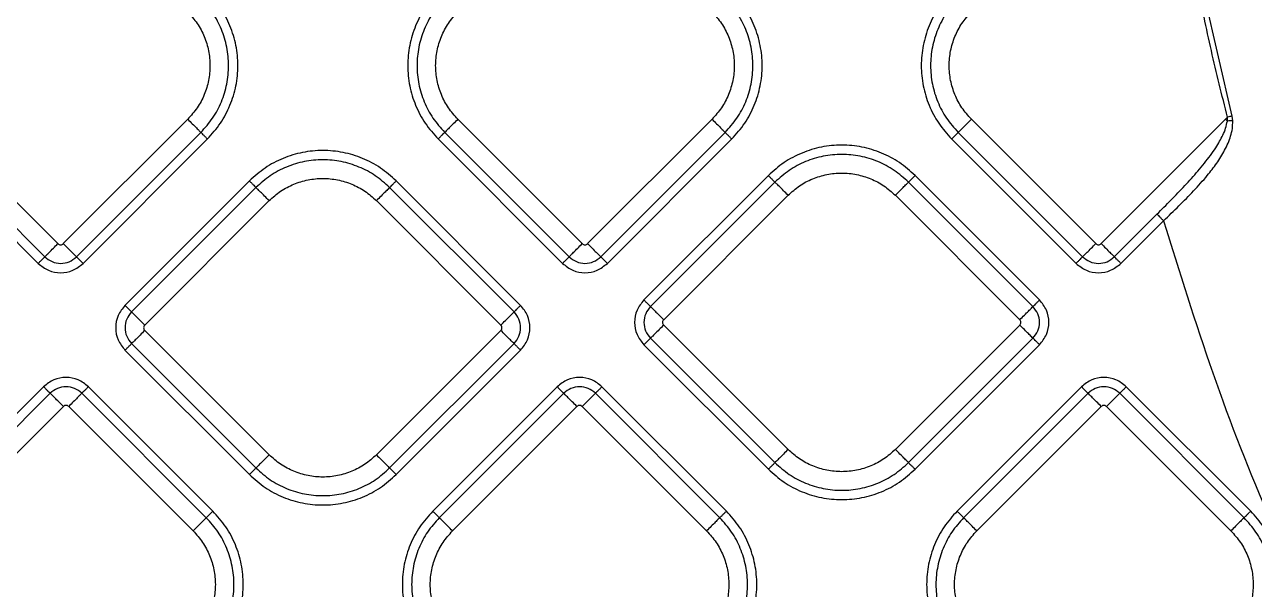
# Model space of a CAD drawing. Extents: x 943 to 1030, y 781 to 934.
# Drawn here: x 987.94 to 994.45, y 838.68 to 841.68 of the extents above; entities that cross this region are included whole.
import ezdxf

# ---------------------------------------------------------------- set-up
doc = ezdxf.new("R2010")
doc.units = 0
doc.header["$MEASUREMENT"] = 0
doc.layers.add('1', color=4, linetype='Continuous')

# ---------------------------------------------------------------- blocks, each defined once
blk = doc.blocks.new('AIRA')
at = {"layer": '1', "color": 3, "linetype": 'Continuous', "lineweight": 25}
for p, q in [((51.1588, 38.0249), (50.9976, 38.7326)), ((44.9415, 37.3494), (44.2827, 38.0083)), ((45.6286, 38.0083), (44.9698, 37.3494)), ((47.718, 37.3495), (47.0592, 38.0083)), ((48.4051, 38.0083), (47.7463, 37.3495)), ((50.4375, 37.3494), (49.7787, 38.0083)), ((51.1246, 38.0083), (50.4658, 37.3494)), ((51.1246, 38.0083), (51.1347, 38.0188)), ((51.134, 37.9989), (51.1246, 38.0083)), ((51.134, 37.9989), (51.1347, 38.0188)), ((51.1625, 38.0004), (51.1588, 38.0249)), ((44.1781, 37.9037), (44.8369, 37.2448)), ((44.2129, 37.9385), (44.8718, 37.2797)), ((45.0395, 37.2797), (45.6983, 37.9385)), ((45.0744, 37.2448), (45.7332, 37.9037)), ((46.9546, 37.9037), (47.6134, 37.2449)), ((46.9895, 37.9386), (47.6483, 37.2797)), ((47.816, 37.2797), (48.4748, 37.9386)), ((47.8509, 37.2449), (48.5097, 37.9037)), ((49.6741, 37.9037), (50.3329, 37.2448)), ((49.7089, 37.9385), (50.3678, 37.2797)), ((48.7033, 37.7102), (48.0444, 37.0513)), ((50.1394, 37.0513), (49.4806, 37.7102)), ((45.9552, 37.6817), (45.2964, 37.0228)), ((45.9901, 37.6468), (45.3313, 36.988)), ((47.3565, 36.988), (46.6977, 37.6468)), ((47.3914, 37.0228), (46.7325, 37.6817)), ((48.7381, 37.6753), (48.0793, 37.0165)), ((50.1045, 37.0165), (49.4457, 37.6753)), ((48.149, 36.9467), (48.8078, 37.6056)), ((49.376, 37.6056), (50.0348, 36.9467)), ((45.401, 36.9182), (46.0598, 37.5771)), ((46.6279, 37.5771), (47.2868, 36.9182)), ((50.5355, 37.2797), (50.7614, 37.5056)), ((50.5704, 37.2448), (50.7962, 37.4707)), ((46.0598, 36.2311), (45.401, 36.89)), ((47.2868, 36.89), (46.6279, 36.2311)), ((48.8078, 36.2596), (48.149, 36.9185)), ((50.0348, 36.9185), (49.376, 36.2596)), ((45.3313, 36.8202), (45.9901, 36.1614)), ((46.6977, 36.1614), (47.3565, 36.8202)), ((48.0444, 36.8139), (48.7033, 36.155)), ((48.0793, 36.8487), (48.7381, 36.1899)), ((49.4457, 36.1899), (50.1045, 36.8487)), ((49.4806, 36.155), (50.1394, 36.8139)), ((45.2964, 36.7854), (45.9552, 36.1265)), ((46.7325, 36.1265), (47.3914, 36.7854)), ((44.8654, 36.5918), (44.2066, 35.933)), ((44.9003, 36.557), (44.2415, 35.8982)), ((45.7268, 35.8982), (45.068, 36.557)), ((45.7617, 35.933), (45.1029, 36.5918)), ((47.5849, 36.5918), (46.9261, 35.933)), ((47.6198, 36.557), (46.9609, 35.8981)), ((48.4463, 35.8981), (47.7875, 36.557)), ((48.4812, 35.933), (47.8224, 36.5918)), ((50.3614, 36.5918), (49.7026, 35.933)), ((50.3963, 36.557), (49.7375, 35.8982)), ((51.2228, 35.8982), (50.564, 36.557)), ((51.2577, 35.933), (50.5989, 36.5918)), ((44.3112, 35.8284), (44.97, 36.4873)), ((44.9983, 36.4873), (45.6571, 35.8284)), ((47.0307, 35.8284), (47.6895, 36.4872)), ((47.7178, 36.4872), (48.3766, 35.8284)), ((49.8072, 35.8284), (50.466, 36.4873)), ((50.4943, 36.4873), (51.1531, 35.8284))]:
    blk.add_line(p, q, dxfattribs=at)
for points in [[(51.1347, 38.0188), (51.1054, 38.1364), (51.0469, 38.3716), (50.9978, 38.609), (50.9733, 38.7277)], [(45.6983, 37.9385), (45.7202, 37.963), (45.7639, 38.012), (45.8096, 38.0998), (45.8385, 38.1941), (45.8481, 38.2923), (45.8385, 38.3906), (45.8096, 38.4849), (45.7639, 38.5727), (45.7202, 38.6216), (45.6983, 38.6461)], [(45.7332, 37.9037), (45.7572, 37.9306), (45.8052, 37.9843), (45.8554, 38.0808), (45.8871, 38.1844), (45.8977, 38.2923), (45.8871, 38.4003), (45.8554, 38.5038), (45.8052, 38.6003), (45.7572, 38.6541), (45.7332, 38.681)], [(46.9546, 38.681), (46.9306, 38.6541), (46.8826, 38.6004), (46.8324, 38.5039), (46.8006, 38.4003), (46.7901, 38.2924), (46.8006, 38.1844), (46.8324, 38.0809), (46.8826, 37.9844), (46.9306, 37.9306), (46.9546, 37.9037)], [(46.9895, 38.6462), (46.9676, 38.6217), (46.9239, 38.5727), (46.8782, 38.4849), (46.8493, 38.3906), (46.8397, 38.2924), (46.8493, 38.1941), (46.8782, 38.0998), (46.9239, 38.012), (46.9676, 37.963), (46.9895, 37.9386)], [(48.4748, 37.9386), (48.4967, 37.963), (48.5404, 38.012), (48.5861, 38.0998), (48.615, 38.1941), (48.6246, 38.2924), (48.615, 38.3906), (48.5861, 38.4849), (48.5404, 38.5727), (48.4967, 38.6217), (48.4748, 38.6462)], [(48.5097, 37.9037), (48.5337, 37.9306), (48.5817, 37.9844), (48.6319, 38.0809), (48.6637, 38.1844), (48.6742, 38.2924), (48.6637, 38.4003), (48.6319, 38.5039), (48.5817, 38.6004), (48.5337, 38.6541), (48.5097, 38.681)], [(49.6741, 38.681), (49.6501, 38.6541), (49.6021, 38.6003), (49.5518, 38.5038), (49.5201, 38.4003), (49.5096, 38.2923), (49.5201, 38.1844), (49.5518, 38.0808), (49.6021, 37.9843), (49.6501, 37.9306), (49.6741, 37.9037)], [(49.7089, 38.6461), (49.6871, 38.6216), (49.6434, 38.5727), (49.5977, 38.4849), (49.5688, 38.3906), (49.5592, 38.2923), (49.5688, 38.1941), (49.5977, 38.0998), (49.6434, 38.012), (49.6871, 37.963), (49.7089, 37.9385)], [(45.6286, 38.5764), (45.6461, 38.5567), (45.6812, 38.5175), (45.718, 38.4469), (45.7411, 38.3712), (45.7488, 38.2923), (45.7411, 38.2134), (45.718, 38.1377), (45.6812, 38.0672), (45.6461, 38.0279), (45.6286, 38.0083)], [(47.0592, 38.0083), (47.0416, 38.0279), (47.0066, 38.0672), (46.9698, 38.1378), (46.9467, 38.2135), (46.9389, 38.2924), (46.9467, 38.3713), (46.9698, 38.447), (47.0066, 38.5175), (47.0416, 38.5568), (47.0592, 38.5764)], [(48.4051, 38.5764), (48.4227, 38.5568), (48.4577, 38.5175), (48.4945, 38.447), (48.5176, 38.3713), (48.5254, 38.2924), (48.5176, 38.2135), (48.4945, 38.1378), (48.4577, 38.0672), (48.4227, 38.0279), (48.4051, 38.0083)], [(49.7787, 38.0083), (49.7611, 38.0279), (49.7261, 38.0672), (49.6893, 38.1377), (49.6661, 38.2134), (49.6584, 38.2923), (49.6661, 38.3712), (49.6893, 38.4469), (49.7261, 38.5175), (49.7611, 38.5567), (49.7787, 38.5764)], [(45.6286, 38.0083), (45.6369, 38), (45.6534, 37.9834), (45.6751, 37.9618), (45.6917, 37.9452), (45.6961, 37.9408), (45.6983, 37.9385)], [(47.0592, 38.0083), (47.0509, 38), (47.0343, 37.9835), (47.0127, 37.9618), (46.9961, 37.9452), (46.9917, 37.9408), (46.9895, 37.9386)], [(48.4051, 38.0083), (48.4134, 38), (48.43, 37.9835), (48.4516, 37.9618), (48.4682, 37.9452), (48.4726, 37.9408), (48.4748, 37.9386)], [(49.7787, 38.0083), (49.7704, 38), (49.7538, 37.9834), (49.7322, 37.9618), (49.7156, 37.9452), (49.7112, 37.9408), (49.7089, 37.9385)], [(51.1625, 38.0004), (51.158, 38.0003), (51.1489, 38), (51.139, 37.9993), (51.134, 37.9989)], [(51.1588, 38.0249), (51.155, 38.0239), (51.1474, 38.022), (51.1389, 38.0198), (51.1347, 38.0188)], [(45.7332, 37.9037), (45.7291, 37.9078), (45.7208, 37.9161), (45.71, 37.9269), (45.7017, 37.9352), (45.6994, 37.9374), (45.6983, 37.9385)], [(46.9546, 37.9037), (46.9587, 37.9079), (46.967, 37.9161), (46.9778, 37.927), (46.9861, 37.9353), (46.9883, 37.9375), (46.9895, 37.9386)], [(48.5097, 37.9037), (48.5056, 37.9079), (48.4973, 37.9161), (48.4865, 37.927), (48.4782, 37.9353), (48.476, 37.9375), (48.4748, 37.9386)], [(49.6741, 37.9037), (49.6782, 37.9078), (49.6865, 37.9161), (49.6973, 37.9269), (49.7056, 37.9352), (49.7078, 37.9374), (49.7089, 37.9385)], [(46.7325, 37.6817), (46.7056, 37.7056), (46.6519, 37.7536), (46.5554, 37.8039), (46.4518, 37.8356), (46.3439, 37.8462), (46.2359, 37.8356), (46.1324, 37.8039), (46.0359, 37.7536), (45.9821, 37.7056), (45.9552, 37.6817)], [(49.4806, 37.7102), (49.4537, 37.7342), (49.3999, 37.7821), (49.3034, 37.8324), (49.1999, 37.8641), (49.0919, 37.8747), (48.9839, 37.8641), (48.8804, 37.8324), (48.7839, 37.7821), (48.7301, 37.7342), (48.7033, 37.7102)], [(46.6977, 37.6468), (46.6732, 37.6686), (46.6242, 37.7123), (46.5364, 37.7581), (46.4422, 37.7869), (46.3439, 37.7965), (46.2456, 37.7869), (46.1513, 37.7581), (46.0635, 37.7123), (46.0146, 37.6686), (45.9901, 37.6468)], [(49.4457, 37.6753), (49.4212, 37.6971), (49.3723, 37.7408), (49.2844, 37.7866), (49.1902, 37.8154), (49.0919, 37.825), (48.9936, 37.8154), (48.8994, 37.7866), (48.8115, 37.7408), (48.7626, 37.6971), (48.7381, 37.6753)], [(48.7033, 37.7102), (48.7074, 37.706), (48.7157, 37.6977), (48.7265, 37.6869), (48.7348, 37.6786), (48.737, 37.6764), (48.7381, 37.6753)], [(48.8078, 37.6056), (48.8275, 37.6231), (48.8668, 37.6582), (48.9373, 37.6949), (49.013, 37.7181), (49.0919, 37.7258), (49.1708, 37.7181), (49.2465, 37.6949), (49.317, 37.6582), (49.3563, 37.6231), (49.376, 37.6056)], [(49.4806, 37.7102), (49.4764, 37.706), (49.4681, 37.6977), (49.4573, 37.6869), (49.449, 37.6786), (49.4468, 37.6764), (49.4457, 37.6753)], [(45.9552, 37.6817), (45.9594, 37.6775), (45.9676, 37.6692), (45.9785, 37.6584), (45.9868, 37.6501), (45.989, 37.6479), (45.9901, 37.6468)], [(46.0598, 37.5771), (46.0515, 37.5853), (46.035, 37.6019), (46.0133, 37.6236), (45.9967, 37.6402), (45.9923, 37.6446), (45.9901, 37.6468)], [(46.0598, 37.5771), (46.0795, 37.5946), (46.1188, 37.6297), (46.1893, 37.6664), (46.265, 37.6896), (46.3439, 37.6973), (46.4228, 37.6896), (46.4985, 37.6664), (46.569, 37.6297), (46.6083, 37.5946), (46.6279, 37.5771)], [(46.6977, 37.6468), (46.6955, 37.6446), (46.691, 37.6402), (46.6744, 37.6236), (46.6528, 37.6019), (46.6362, 37.5853), (46.6279, 37.5771)], [(46.6977, 37.6468), (46.6988, 37.6479), (46.701, 37.6501), (46.7093, 37.6584), (46.7201, 37.6692), (46.7284, 37.6775), (46.7325, 37.6817)], [(48.8078, 37.6056), (48.7996, 37.6139), (48.783, 37.6304), (48.7614, 37.6521), (48.7448, 37.6687), (48.7403, 37.6731), (48.7381, 37.6753)], [(49.376, 37.6056), (49.3843, 37.6139), (49.4008, 37.6304), (49.4225, 37.6521), (49.4391, 37.6687), (49.4435, 37.6731), (49.4457, 37.6753)], [(50.7614, 37.5056), (50.7625, 37.5045), (50.7647, 37.5023), (50.773, 37.494), (50.7838, 37.4831), (50.7921, 37.4749), (50.7962, 37.4707)], [(50.7962, 37.4707), (50.8798, 37.2013), (51.0469, 36.6624), (51.3558, 35.8736), (51.599, 35.3646), (51.7206, 35.11)], [(44.8718, 37.2797), (44.874, 37.2819), (44.8784, 37.2863), (44.895, 37.3029), (44.9167, 37.3246), (44.9332, 37.3412), (44.9415, 37.3494)], [(44.9698, 37.3494), (44.9781, 37.3412), (44.9946, 37.3246), (45.0163, 37.3029), (45.0329, 37.2863), (45.0373, 37.2819), (45.0395, 37.2797)], [(47.6483, 37.2797), (47.6505, 37.282), (47.6549, 37.2864), (47.6715, 37.303), (47.6932, 37.3246), (47.7097, 37.3412), (47.718, 37.3495)], [(47.7463, 37.3495), (47.7546, 37.3412), (47.7711, 37.3246), (47.7928, 37.303), (47.8094, 37.2864), (47.8138, 37.282), (47.816, 37.2797)], [(50.3678, 37.2797), (50.37, 37.2819), (50.3744, 37.2863), (50.391, 37.3029), (50.4127, 37.3246), (50.4292, 37.3412), (50.4375, 37.3494)], [(50.4658, 37.3494), (50.4741, 37.3412), (50.4906, 37.3246), (50.5123, 37.3029), (50.5289, 37.2863), (50.5333, 37.2819), (50.5355, 37.2797)], [(44.8369, 37.2448), (44.8411, 37.249), (44.8493, 37.2573), (44.8602, 37.2681), (44.8685, 37.2764), (44.8707, 37.2786), (44.8718, 37.2797)], [(45.0744, 37.2448), (45.0702, 37.249), (45.0619, 37.2573), (45.0511, 37.2681), (45.0428, 37.2764), (45.0406, 37.2786), (45.0395, 37.2797)], [(47.6134, 37.2449), (47.6176, 37.249), (47.6258, 37.2573), (47.6367, 37.2681), (47.645, 37.2764), (47.6472, 37.2786), (47.6483, 37.2797)], [(47.8509, 37.2449), (47.8467, 37.249), (47.8385, 37.2573), (47.8276, 37.2681), (47.8193, 37.2764), (47.8171, 37.2786), (47.816, 37.2797)], [(50.3329, 37.2448), (50.3371, 37.249), (50.3453, 37.2573), (50.3562, 37.2681), (50.3645, 37.2764), (50.3667, 37.2786), (50.3678, 37.2797)], [(50.5704, 37.2448), (50.5662, 37.249), (50.5579, 37.2573), (50.5471, 37.2681), (50.5388, 37.2764), (50.5366, 37.2786), (50.5355, 37.2797)], [(45.2964, 37.0228), (45.3005, 37.0187), (45.3088, 37.0104), (45.3196, 36.9996), (45.3279, 36.9913), (45.3301, 36.9891), (45.3313, 36.988)], [(47.3914, 37.0228), (47.3872, 37.0187), (47.3789, 37.0104), (47.3681, 36.9996), (47.3598, 36.9913), (47.3576, 36.9891), (47.3565, 36.988)], [(48.0444, 37.0513), (48.0486, 37.0472), (48.0568, 37.0389), (48.0677, 37.0281), (48.076, 37.0198), (48.0782, 37.0176), (48.0793, 37.0165)], [(48.0793, 37.0165), (48.0815, 37.0143), (48.0859, 37.0098), (48.1025, 36.9932), (48.1242, 36.9716), (48.1407, 36.955), (48.149, 36.9467)], [(50.0348, 36.9467), (50.0431, 36.955), (50.0596, 36.9716), (50.0813, 36.9932), (50.0979, 37.0098), (50.1023, 37.0143), (50.1045, 37.0165)], [(50.1394, 37.0513), (50.1353, 37.0472), (50.127, 37.0389), (50.1161, 37.0281), (50.1079, 37.0198), (50.1056, 37.0176), (50.1045, 37.0165)], [(45.3313, 36.988), (45.3335, 36.9857), (45.3379, 36.9813), (45.3545, 36.9647), (45.3761, 36.9431), (45.3927, 36.9265), (45.401, 36.9182)], [(47.2868, 36.9182), (47.2951, 36.9265), (47.3116, 36.9431), (47.3333, 36.9647), (47.3499, 36.9813), (47.3543, 36.9857), (47.3565, 36.988)], [(45.401, 36.89), (45.3927, 36.8817), (45.3761, 36.8651), (45.3545, 36.8435), (45.3379, 36.8269), (45.3335, 36.8224), (45.3313, 36.8202)], [(47.3565, 36.8202), (47.3543, 36.8224), (47.3499, 36.8269), (47.3333, 36.8435), (47.3116, 36.8651), (47.2951, 36.8817), (47.2868, 36.89)], [(48.149, 36.9185), (48.1407, 36.9102), (48.1242, 36.8936), (48.1025, 36.872), (48.0859, 36.8554), (48.0815, 36.851), (48.0793, 36.8487)], [(50.1045, 36.8487), (50.1023, 36.851), (50.0979, 36.8554), (50.0813, 36.872), (50.0596, 36.8936), (50.0431, 36.9102), (50.0348, 36.9185)], [(45.2964, 36.7854), (45.3005, 36.7895), (45.3088, 36.7978), (45.3196, 36.8086), (45.3279, 36.8169), (45.3301, 36.8191), (45.3313, 36.8202)], [(47.3914, 36.7854), (47.3872, 36.7895), (47.3789, 36.7978), (47.3681, 36.8086), (47.3598, 36.8169), (47.3576, 36.8191), (47.3565, 36.8202)], [(48.0444, 36.8139), (48.0486, 36.818), (48.0568, 36.8263), (48.0677, 36.8371), (48.076, 36.8454), (48.0782, 36.8476), (48.0793, 36.8487)], [(50.1394, 36.8139), (50.1353, 36.818), (50.127, 36.8263), (50.1161, 36.8371), (50.1079, 36.8454), (50.1056, 36.8476), (50.1045, 36.8487)], [(44.8654, 36.5918), (44.8696, 36.5877), (44.8778, 36.5794), (44.8887, 36.5686), (44.897, 36.5603), (44.8992, 36.5581), (44.9003, 36.557)], [(44.97, 36.4873), (44.9617, 36.4955), (44.9452, 36.5121), (44.9235, 36.5338), (44.9069, 36.5503), (44.9025, 36.5548), (44.9003, 36.557)], [(45.068, 36.557), (45.0658, 36.5548), (45.0614, 36.5503), (45.0448, 36.5338), (45.0231, 36.5121), (45.0066, 36.4955), (44.9983, 36.4873)], [(45.1029, 36.5918), (45.0987, 36.5877), (45.0905, 36.5794), (45.0796, 36.5686), (45.0713, 36.5603), (45.0691, 36.5581), (45.068, 36.557)], [(47.5849, 36.5918), (47.5891, 36.5877), (47.5973, 36.5794), (47.6082, 36.5686), (47.6165, 36.5603), (47.6187, 36.5581), (47.6198, 36.557)], [(47.6895, 36.4872), (47.6812, 36.4955), (47.6647, 36.5121), (47.643, 36.5337), (47.6264, 36.5503), (47.622, 36.5547), (47.6198, 36.557)], [(47.7875, 36.557), (47.7853, 36.5547), (47.7809, 36.5503), (47.7643, 36.5337), (47.7426, 36.5121), (47.7261, 36.4955), (47.7178, 36.4872)], [(47.8224, 36.5918), (47.8182, 36.5877), (47.8099, 36.5794), (47.7991, 36.5686), (47.7908, 36.5603), (47.7886, 36.5581), (47.7875, 36.557)], [(50.3614, 36.5918), (50.3656, 36.5877), (50.3738, 36.5794), (50.3847, 36.5686), (50.393, 36.5603), (50.3952, 36.5581), (50.3963, 36.557)], [(50.466, 36.4873), (50.4577, 36.4955), (50.4412, 36.5121), (50.4195, 36.5338), (50.4029, 36.5503), (50.3985, 36.5548), (50.3963, 36.557)], [(50.564, 36.557), (50.5618, 36.5548), (50.5574, 36.5503), (50.5408, 36.5338), (50.5191, 36.5121), (50.5026, 36.4955), (50.4943, 36.4873)], [(50.5989, 36.5918), (50.5947, 36.5877), (50.5865, 36.5794), (50.5756, 36.5686), (50.5673, 36.5603), (50.5651, 36.5581), (50.564, 36.557)], [(46.0598, 36.2311), (46.0515, 36.2228), (46.035, 36.2063), (46.0133, 36.1846), (45.9967, 36.168), (45.9923, 36.1636), (45.9901, 36.1614)], [(46.6279, 36.2311), (46.6083, 36.2136), (46.569, 36.1785), (46.4985, 36.1418), (46.4228, 36.1186), (46.3439, 36.1109), (46.265, 36.1186), (46.1893, 36.1418), (46.1188, 36.1785), (46.0795, 36.2136), (46.0598, 36.2311)], [(46.6279, 36.2311), (46.6362, 36.2228), (46.6528, 36.2063), (46.6744, 36.1846), (46.691, 36.168), (46.6955, 36.1636), (46.6977, 36.1614)], [(48.8078, 36.2596), (48.7996, 36.2514), (48.783, 36.2348), (48.7614, 36.2131), (48.7448, 36.1965), (48.7403, 36.1921), (48.7381, 36.1899)], [(49.376, 36.2596), (49.3563, 36.2421), (49.317, 36.207), (49.2465, 36.1703), (49.1708, 36.1471), (49.0919, 36.1394), (49.013, 36.1471), (48.9373, 36.1703), (48.8668, 36.207), (48.8275, 36.2421), (48.8078, 36.2596)], [(49.4457, 36.1899), (49.4435, 36.1921), (49.4391, 36.1965), (49.4225, 36.2131), (49.4008, 36.2348), (49.3843, 36.2514), (49.376, 36.2596)], [(45.9552, 36.1265), (45.9594, 36.1307), (45.9676, 36.139), (45.9785, 36.1498), (45.9868, 36.1581), (45.989, 36.1603), (45.9901, 36.1614)], [(45.9901, 36.1614), (46.0146, 36.1396), (46.0635, 36.0959), (46.1513, 36.0501), (46.2456, 36.0213), (46.3439, 36.0117), (46.4422, 36.0213), (46.5364, 36.0501), (46.6242, 36.0959), (46.6732, 36.1396), (46.6977, 36.1614)], [(46.7325, 36.1265), (46.7284, 36.1307), (46.7201, 36.139), (46.7093, 36.1498), (46.701, 36.1581), (46.6988, 36.1603), (46.6977, 36.1614)], [(48.7033, 36.155), (48.7074, 36.1592), (48.7157, 36.1675), (48.7265, 36.1783), (48.7348, 36.1866), (48.737, 36.1888), (48.7381, 36.1899)], [(48.7033, 36.155), (48.7301, 36.1311), (48.7839, 36.0831), (48.8804, 36.0328), (48.9839, 36.0011), (49.0919, 35.9905), (49.1999, 36.0011), (49.3034, 36.0328), (49.3999, 36.0831), (49.4537, 36.1311), (49.4806, 36.155)], [(48.7381, 36.1899), (48.7626, 36.1681), (48.8115, 36.1244), (48.8994, 36.0786), (48.9936, 36.0498), (49.0919, 36.0402), (49.1902, 36.0498), (49.2844, 36.0786), (49.3723, 36.1244), (49.4212, 36.1681), (49.4457, 36.1899)], [(49.4457, 36.1899), (49.4468, 36.1888), (49.449, 36.1866), (49.4573, 36.1783), (49.4681, 36.1675), (49.4764, 36.1592), (49.4806, 36.155)], [(45.9552, 36.1265), (45.9821, 36.1025), (46.0359, 36.0546), (46.1324, 36.0043), (46.2359, 35.9726), (46.3439, 35.962), (46.4518, 35.9726), (46.5554, 36.0043), (46.6519, 36.0546), (46.7056, 36.1025), (46.7325, 36.1265)], [(45.7268, 35.8982), (45.7246, 35.8959), (45.7202, 35.8915), (45.7036, 35.8749), (45.682, 35.8533), (45.6654, 35.8367), (45.6571, 35.8284)], [(45.7268, 35.8982), (45.728, 35.8993), (45.7302, 35.9015), (45.7385, 35.9098), (45.7493, 35.9206), (45.7576, 35.9289), (45.7617, 35.933)], [(45.7268, 35.1906), (45.7487, 35.215), (45.7924, 35.264), (45.8381, 35.3518), (45.867, 35.4461), (45.8766, 35.5444), (45.867, 35.6426), (45.8381, 35.7369), (45.7924, 35.8247), (45.7487, 35.8737), (45.7268, 35.8982)], [(45.7617, 35.1557), (45.7857, 35.1826), (45.8337, 35.2364), (45.8839, 35.3329), (45.9157, 35.4364), (45.9262, 35.5444), (45.9157, 35.6523), (45.8839, 35.7559), (45.8337, 35.8524), (45.7857, 35.9061), (45.7617, 35.933)], [(46.9261, 35.933), (46.9021, 35.9061), (46.8541, 35.8523), (46.8038, 35.7558), (46.7721, 35.6523), (46.7616, 35.5443), (46.7721, 35.4364), (46.8038, 35.3328), (46.8541, 35.2363), (46.9021, 35.1826), (46.9261, 35.1557)], [(46.9609, 35.8981), (46.9391, 35.8736), (46.8954, 35.8247), (46.8497, 35.7369), (46.8208, 35.6426), (46.8112, 35.5443), (46.8208, 35.4461), (46.8497, 35.3518), (46.8954, 35.264), (46.9391, 35.215), (46.9609, 35.1905)], [(46.9261, 35.933), (46.9302, 35.9288), (46.9385, 35.9206), (46.9493, 35.9097), (46.9576, 35.9014), (46.9598, 35.8992), (46.9609, 35.8981)], [(47.0307, 35.8284), (47.0224, 35.8367), (47.0058, 35.8532), (46.9842, 35.8749), (46.9676, 35.8915), (46.9632, 35.8959), (46.9609, 35.8981)], [(48.4463, 35.8981), (48.4441, 35.8959), (48.4397, 35.8915), (48.4231, 35.8749), (48.4014, 35.8532), (48.3849, 35.8367), (48.3766, 35.8284)], [(48.4463, 35.8981), (48.4474, 35.8992), (48.4497, 35.9014), (48.458, 35.9097), (48.4688, 35.9206), (48.4771, 35.9288), (48.4812, 35.933)], [(48.4463, 35.1905), (48.4682, 35.215), (48.5119, 35.264), (48.5576, 35.3518), (48.5865, 35.4461), (48.5961, 35.5443), (48.5865, 35.6426), (48.5576, 35.7369), (48.5119, 35.8247), (48.4682, 35.8736), (48.4463, 35.8981)], [(48.4812, 35.1557), (48.5052, 35.1826), (48.5532, 35.2363), (48.6034, 35.3328), (48.6351, 35.4364), (48.6457, 35.5443), (48.6351, 35.6523), (48.6034, 35.7558), (48.5532, 35.8523), (48.5052, 35.9061), (48.4812, 35.933)], [(49.7026, 35.933), (49.6786, 35.9061), (49.6306, 35.8524), (49.5804, 35.7559), (49.5486, 35.6523), (49.5381, 35.5444), (49.5486, 35.4364), (49.5804, 35.3329), (49.6306, 35.2364), (49.6786, 35.1826), (49.7026, 35.1557)], [(49.7375, 35.8982), (49.7156, 35.8737), (49.6719, 35.8247), (49.6262, 35.7369), (49.5973, 35.6426), (49.5877, 35.5444), (49.5973, 35.4461), (49.6262, 35.3518), (49.6719, 35.264), (49.7156, 35.215), (49.7375, 35.1906)], [(49.7026, 35.933), (49.7067, 35.9289), (49.715, 35.9206), (49.7258, 35.9098), (49.7341, 35.9015), (49.7363, 35.8993), (49.7375, 35.8982)], [(49.8072, 35.8284), (49.7989, 35.8367), (49.7823, 35.8533), (49.7607, 35.8749), (49.7441, 35.8915), (49.7397, 35.8959), (49.7375, 35.8982)], [(51.2228, 35.8982), (51.2206, 35.8959), (51.2162, 35.8915), (51.1996, 35.8749), (51.178, 35.8533), (51.1614, 35.8367), (51.1531, 35.8284)], [(51.2228, 35.8982), (51.224, 35.8993), (51.2262, 35.9015), (51.2345, 35.9098), (51.2453, 35.9206), (51.2536, 35.9289), (51.2577, 35.933)], [(51.2228, 35.1906), (51.2447, 35.215), (51.2884, 35.264), (51.3341, 35.3518), (51.363, 35.4461), (51.3726, 35.5444), (51.363, 35.6426), (51.3341, 35.7369), (51.2884, 35.8247), (51.2447, 35.8737), (51.2228, 35.8982)], [(51.2577, 35.1557), (51.2817, 35.1826), (51.3297, 35.2364), (51.3799, 35.3329), (51.4117, 35.4364), (51.4222, 35.5444), (51.4117, 35.6523), (51.3799, 35.7559), (51.3297, 35.8524), (51.2817, 35.9061), (51.2577, 35.933)], [(45.6571, 35.8284), (45.6747, 35.8088), (45.7097, 35.7695), (45.7465, 35.699), (45.7696, 35.6233), (45.7774, 35.5444), (45.7696, 35.4655), (45.7465, 35.3898), (45.7097, 35.3192), (45.6747, 35.2799), (45.6571, 35.2603)], [(47.0307, 35.2603), (47.0131, 35.2799), (46.9781, 35.3192), (46.9413, 35.3897), (46.9181, 35.4654), (46.9104, 35.5443), (46.9181, 35.6232), (46.9413, 35.6989), (46.9781, 35.7695), (47.0131, 35.8087), (47.0307, 35.8284)], [(48.3766, 35.8284), (48.3941, 35.8087), (48.4292, 35.7695), (48.466, 35.6989), (48.4891, 35.6232), (48.4968, 35.5443), (48.4891, 35.4654), (48.466, 35.3897), (48.4292, 35.3192), (48.3941, 35.2799), (48.3766, 35.2603)], [(49.8072, 35.2603), (49.7896, 35.2799), (49.7546, 35.3192), (49.7178, 35.3898), (49.6947, 35.4655), (49.6869, 35.5444), (49.6947, 35.6233), (49.7178, 35.699), (49.7546, 35.7695), (49.7896, 35.8088), (49.8072, 35.8284)], [(51.1531, 35.8284), (51.1707, 35.8088), (51.2057, 35.7695), (51.2425, 35.699), (51.2656, 35.6233), (51.2734, 35.5444), (51.2656, 35.4655), (51.2425, 35.3898), (51.2057, 35.3192), (51.1707, 35.2799), (51.1531, 35.2603)]]:
    blk.add_open_spline(points, degree=3, dxfattribs=at)
for points, knots in [([(50.7614, 37.5056), (50.7861, 37.5305), (50.8358, 37.5804), (50.9086, 37.656), (50.9678, 37.721), (51.0126, 37.7747), (51.0442, 37.8157), (51.071, 37.8545), (51.093, 37.8905), (51.1107, 37.925), (51.1262, 37.9602), (51.1314, 37.986), (51.134, 37.9989)], [0, 0, 0, 0, 0.166457, 0.334063, 0.499629, 0.587319, 0.670597, 0.749588, 0.815303, 0.87476, 0.937393, 1, 1, 1, 1]), ([(50.7962, 37.4707), (50.8235, 37.497), (50.8776, 37.5493), (50.956, 37.6286), (51.0233, 37.7032), (51.0787, 37.7744), (51.1147, 37.8321), (51.1381, 37.8807), (51.152, 37.9189), (51.1622, 37.9583), (51.1624, 37.9863), (51.1625, 38.0004)], [0, 0, 0, 0, 0.168386, 0.334171, 0.499187, 0.624099, 0.749101, 0.814684, 0.874439, 0.937186, 1, 1, 1, 1]), ([(44.9415, 37.3494), (44.9436, 37.3478), (44.9477, 37.3445), (44.9556, 37.3431), (44.9636, 37.3445), (44.9677, 37.3478), (44.9698, 37.3494)], [0, 0, 0, 0, 0.25001, 0.5, 0.74999, 1, 1, 1, 1]), ([(47.718, 37.3495), (47.7201, 37.3478), (47.7242, 37.3445), (47.7321, 37.3431), (47.7401, 37.3445), (47.7442, 37.3478), (47.7463, 37.3495)], [0, 0, 0, 0, 0.2500103, 0.5, 0.7499897, 1, 1, 1, 1]), ([(50.4375, 37.3494), (50.4396, 37.3478), (50.4437, 37.3445), (50.4516, 37.3431), (50.4596, 37.3445), (50.4637, 37.3478), (50.4658, 37.3494)], [0, 0, 0, 0, 0.25001, 0.5, 0.74999, 1, 1, 1, 1]), ([(44.8718, 37.2797), (44.884, 37.27), (44.9086, 37.2506), (44.9556, 37.2421), (45.0028, 37.2506), (45.0272, 37.27), (45.0395, 37.2797)], [0, 0, 0, 0, 0.249635, 0.500178, 0.750078, 1, 1, 1, 1]), ([(47.6483, 37.2797), (47.6605, 37.2701), (47.6851, 37.2507), (47.7321, 37.2422), (47.7793, 37.2506), (47.8038, 37.27), (47.816, 37.2797)], [0, 0, 0, 0, 0.249635, 0.500178, 0.750078, 1, 1, 1, 1]), ([(50.3678, 37.2797), (50.38, 37.27), (50.4046, 37.2506), (50.4516, 37.2421), (50.4988, 37.2506), (50.5232, 37.27), (50.5355, 37.2797)], [0, 0, 0, 0, 0.249635, 0.500178, 0.750078, 1, 1, 1, 1]), ([(44.8369, 37.2448), (44.8543, 37.2311), (44.889, 37.2036), (44.9557, 37.1917), (45.0224, 37.2037), (45.057, 37.2311), (45.0744, 37.2448)], [0, 0, 0, 0, 0.250225, 0.500436, 0.750211, 1, 1, 1, 1]), ([(47.6134, 37.2449), (47.6308, 37.2311), (47.6656, 37.2037), (47.7322, 37.1917), (47.7989, 37.2037), (47.8335, 37.2312), (47.8509, 37.2449)], [0, 0, 0, 0, 0.2502254, 0.5004363, 0.7502109, 1, 1, 1, 1]), ([(50.3329, 37.2448), (50.3503, 37.2311), (50.385, 37.2036), (50.4517, 37.1917), (50.5184, 37.2037), (50.553, 37.2311), (50.5704, 37.2448)], [0, 0, 0, 0, 0.250225, 0.500436, 0.750211, 1, 1, 1, 1]), ([(45.2964, 37.0228), (45.2827, 37.0054), (45.2552, 36.9707), (45.2432, 36.904), (45.2552, 36.8374), (45.2827, 36.8027), (45.2964, 36.7854)], [0, 0, 0, 0, 0.250225, 0.500436, 0.750211, 1, 1, 1, 1]), ([(47.3914, 36.7854), (47.4051, 36.8027), (47.4326, 36.8375), (47.4445, 36.9042), (47.4325, 36.9708), (47.4051, 37.0055), (47.3914, 37.0228)], [0, 0, 0, 0, 0.250225, 0.500436, 0.750211, 1, 1, 1, 1]), ([(48.0444, 37.0513), (48.0307, 37.0339), (48.0032, 36.9992), (47.9913, 36.9325), (48.0032, 36.8659), (48.0307, 36.8312), (48.0444, 36.8139)], [0, 0, 0, 0, 0.2502254, 0.5004363, 0.7502109, 1, 1, 1, 1]), ([(48.0793, 37.0165), (48.0696, 37.0042), (48.0502, 36.9797), (48.0417, 36.9326), (48.0502, 36.8855), (48.0696, 36.861), (48.0793, 36.8487)], [0, 0, 0, 0, 0.249635, 0.500178, 0.750078, 1, 1, 1, 1]), ([(50.1045, 36.8487), (50.1142, 36.861), (50.1336, 36.8855), (50.1421, 36.9326), (50.1336, 36.9797), (50.1142, 37.0042), (50.1045, 37.0165)], [0, 0, 0, 0, 0.249635, 0.500178, 0.750078, 1, 1, 1, 1]), ([(50.1394, 36.8139), (50.1531, 36.8313), (50.1806, 36.866), (50.1926, 36.9327), (50.1806, 36.9993), (50.1531, 37.034), (50.1394, 37.0513)], [0, 0, 0, 0, 0.250225, 0.500436, 0.750211, 1, 1, 1, 1]), ([(45.3313, 36.988), (45.3216, 36.9757), (45.3022, 36.9512), (45.2937, 36.9041), (45.3021, 36.857), (45.3215, 36.8325), (45.3313, 36.8202)], [0, 0, 0, 0, 0.249635, 0.500178, 0.750078, 1, 1, 1, 1]), ([(47.3565, 36.8202), (47.3662, 36.8325), (47.3856, 36.857), (47.3941, 36.9041), (47.3856, 36.9512), (47.3662, 36.9757), (47.3565, 36.988)], [0, 0, 0, 0, 0.249635, 0.500178, 0.750078, 1, 1, 1, 1]), ([(48.149, 36.9467), (48.1474, 36.9447), (48.1441, 36.9405), (48.1427, 36.9326), (48.1441, 36.9247), (48.1474, 36.9205), (48.149, 36.9185)], [0, 0, 0, 0, 0.25001, 0.5, 0.74999, 1, 1, 1, 1]), ([(50.0348, 36.9185), (50.0365, 36.9205), (50.0397, 36.9247), (50.0411, 36.9326), (50.0397, 36.9405), (50.0365, 36.9447), (50.0348, 36.9467)], [0, 0, 0, 0, 0.2500103, 0.5, 0.7499897, 1, 1, 1, 1]), ([(45.401, 36.9182), (45.3993, 36.9162), (45.3961, 36.912), (45.3947, 36.9041), (45.3961, 36.8961), (45.3993, 36.892), (45.401, 36.89)], [0, 0, 0, 0, 0.2500103, 0.5, 0.7499897, 1, 1, 1, 1]), ([(47.2868, 36.89), (47.2884, 36.892), (47.2917, 36.8961), (47.2931, 36.9041), (47.2917, 36.912), (47.2884, 36.9162), (47.2868, 36.9182)], [0, 0, 0, 0, 0.25001, 0.5, 0.74999, 1, 1, 1, 1]), ([(45.1029, 36.5918), (45.0855, 36.6056), (45.0507, 36.6331), (44.9841, 36.645), (44.9174, 36.633), (44.8828, 36.6056), (44.8654, 36.5918)], [0, 0, 0, 0, 0.250225, 0.500436, 0.750211, 1, 1, 1, 1]), ([(47.8224, 36.5918), (47.805, 36.6056), (47.7702, 36.633), (47.7036, 36.645), (47.6369, 36.633), (47.6023, 36.6055), (47.5849, 36.5918)], [0, 0, 0, 0, 0.250225, 0.500436, 0.750211, 1, 1, 1, 1]), ([(50.5989, 36.5918), (50.5815, 36.6056), (50.5467, 36.6331), (50.4801, 36.645), (50.4134, 36.633), (50.3788, 36.6056), (50.3614, 36.5918)], [0, 0, 0, 0, 0.250225, 0.500436, 0.750211, 1, 1, 1, 1]), ([(45.068, 36.557), (45.0558, 36.5667), (45.0312, 36.5861), (44.9841, 36.5945), (44.937, 36.5861), (44.9125, 36.5667), (44.9003, 36.557)], [0, 0, 0, 0, 0.249635, 0.500178, 0.750078, 1, 1, 1, 1]), ([(47.7875, 36.557), (47.7753, 36.5666), (47.7507, 36.586), (47.7036, 36.5945), (47.6565, 36.5861), (47.632, 36.5667), (47.6198, 36.557)], [0, 0, 0, 0, 0.249635, 0.500178, 0.750078, 1, 1, 1, 1]), ([(50.564, 36.557), (50.5518, 36.5667), (50.5272, 36.5861), (50.4801, 36.5945), (50.433, 36.5861), (50.4085, 36.5667), (50.3963, 36.557)], [0, 0, 0, 0, 0.249635, 0.500178, 0.750078, 1, 1, 1, 1]), ([(44.9983, 36.4873), (44.9962, 36.4889), (44.9921, 36.4922), (44.9841, 36.4936), (44.9762, 36.4922), (44.9721, 36.4889), (44.97, 36.4873)], [0, 0, 0, 0, 0.25001, 0.5, 0.74999, 1, 1, 1, 1]), ([(47.7178, 36.4872), (47.7157, 36.4889), (47.7116, 36.4922), (47.7036, 36.4936), (47.6957, 36.4922), (47.6916, 36.4889), (47.6895, 36.4872)], [0, 0, 0, 0, 0.25001, 0.5, 0.74999, 1, 1, 1, 1]), ([(50.4943, 36.4873), (50.4922, 36.4889), (50.4881, 36.4922), (50.4801, 36.4936), (50.4722, 36.4922), (50.4681, 36.4889), (50.466, 36.4873)], [0, 0, 0, 0, 0.25001, 0.5, 0.74999, 1, 1, 1, 1])]:
    blk.add_open_spline(points, degree=3, knots=knots, dxfattribs=at)

msp = doc.modelspace()

# ---------------------------------------------------------------- block references
at = {"layer": '1'}
msp.add_blockref('AIRA', (943.1775, 803.1658), dxfattribs=at)

doc.saveas('drawing.dxf')
